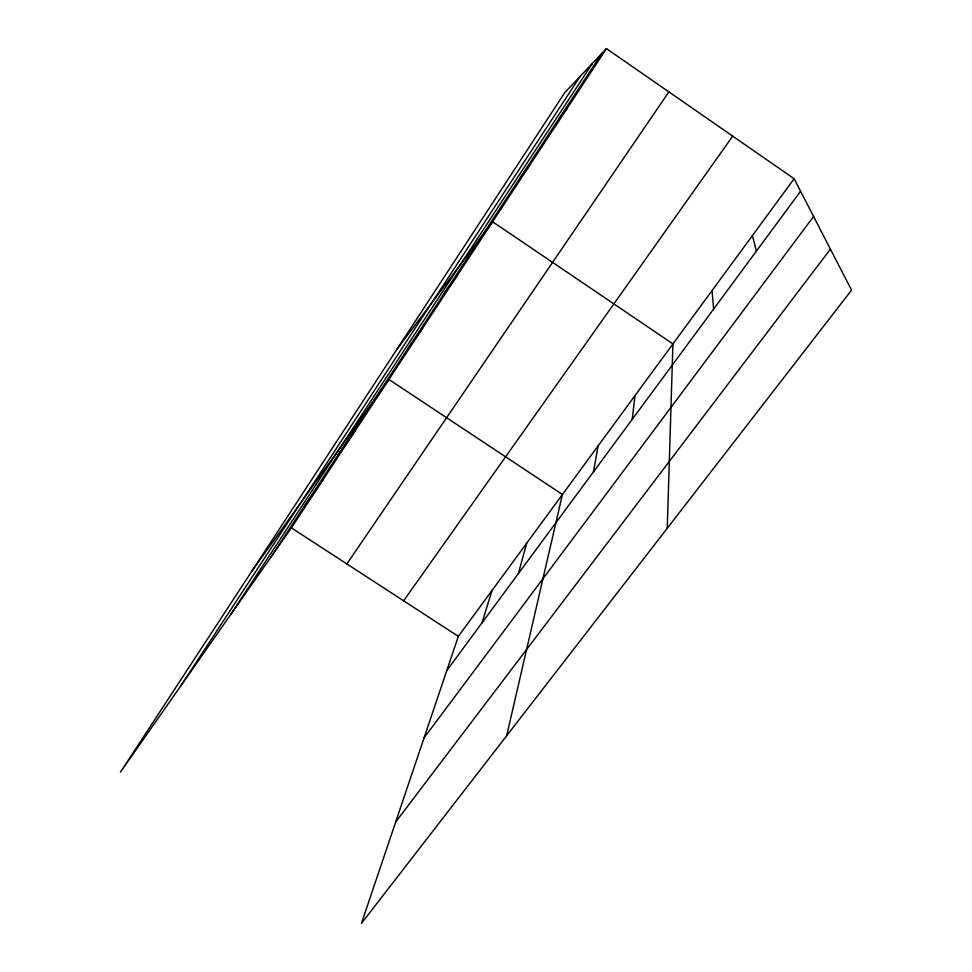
<?xml version="1.0" encoding="UTF-8"?>
<svg xmlns="http://www.w3.org/2000/svg" width="972" height="972" viewBox="0 0 972 972"><rect width="100%" height="100%" fill="white"/><g stroke="black" fill="none" stroke-linecap="round" stroke-linejoin="round"><path stroke-width="1.46" d="M667.254 528.27L672.928 343.894L492.61 221.762L397.329 348.681M632.237 419.321L634.983 395.616M593.467 471.845L598.157 445.796M506.655 735.78L562.423 494.493L388.934 379.469L251.772 571.269M518.38 573.565L526.69 543.19M482.039 622.809L492.014 590.454M794.136 178.727L458.334 636.356L361.45 923.4L851.545 290.142L794.136 178.727L606.443 48.6L564.744 92.644L120.455 772.096L291.369 527.869L606.443 48.6M180.999 685.588L580.163 76.363M231.129 613.952L592.373 63.459M271.091 556.859L601.777 53.521M346.858 563.918L668.882 91.89M303.981 506.789L322.923 479.876M403.623 600.805L732.694 136.129M337.916 455.139L355.436 430.426M408.046 348.401L422.456 328.487M444.289 293.24L456.998 275.939M446.792 670.558L800.588 191.253M424.096 737.821L813.588 216.464M395.665 822.02L830.416 249.124M520.397 177.39L529.351 165.86M560.394 116.519L567.271 108.171M291.369 527.869L458.334 636.356M752.449 235.528L756.386 251.141M712.063 290.567L713.63 309.06"/></g></svg>
